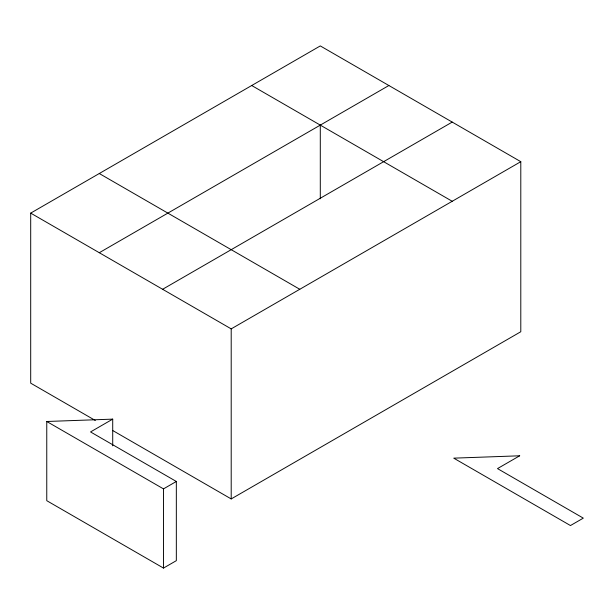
<?xml version="1.0" encoding="UTF-8"?>
<svg xmlns="http://www.w3.org/2000/svg" width="614" height="614" viewBox="0 0 614 614"><rect width="100%" height="100%" fill="white"/><g stroke="black" fill="none" stroke-linecap="round" stroke-linejoin="round"><path stroke-width="0.92" d="M95.323 420.475L30.7 383.167L30.7 213.119L320.293 45.92L520.795 161.682L520.795 331.737L231.202 498.929L112.723 430.521M99.284 252.715L388.877 85.515M162.626 289.278L452.211 122.086M30.7 213.119L231.202 328.874L520.795 161.682M112.715 419.132L90.534 431.934L176.333 481.468L176.333 560.666L163.493 568.08L46.764 500.686L46.764 421.488L112.715 419.132L112.715 445.848M46.764 421.488L163.493 488.882L176.333 481.468M251.709 85.515L452.211 201.277M99.284 173.524L299.786 289.278M320.293 125.11L320.293 198.759M231.202 328.874L231.202 498.929M163.493 488.882L163.493 568.08M519.682 455.795L497.501 468.597L583.3 518.132L570.46 525.546L453.731 458.151L519.682 455.795"/></g></svg>
